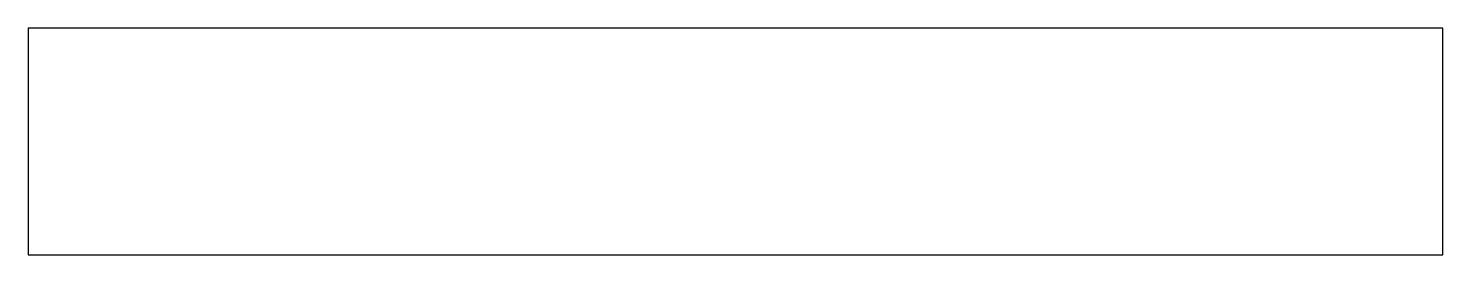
# Model space of a CAD drawing. Header units: inches. Extents: x -2.34 to 2.34, y 0.95 to 1.7.
import ezdxf

# ---------------------------------------------------------------- set-up
doc = ezdxf.new("R2010")
doc.units = ezdxf.units.IN
doc.layers.get('0').update_dxf_attribs({"linetype": 'CONTINUOUS'})

msp = doc.modelspace()

# ---------------------------------------------------------------- linework, layer by layer
msp.add_lwpolyline([(2.3406, 1.6988), (-2.3406, 1.6988), (-2.3406, 0.9488), (2.3406, 0.9488)], close=True)

doc.saveas('drawing.dxf')
